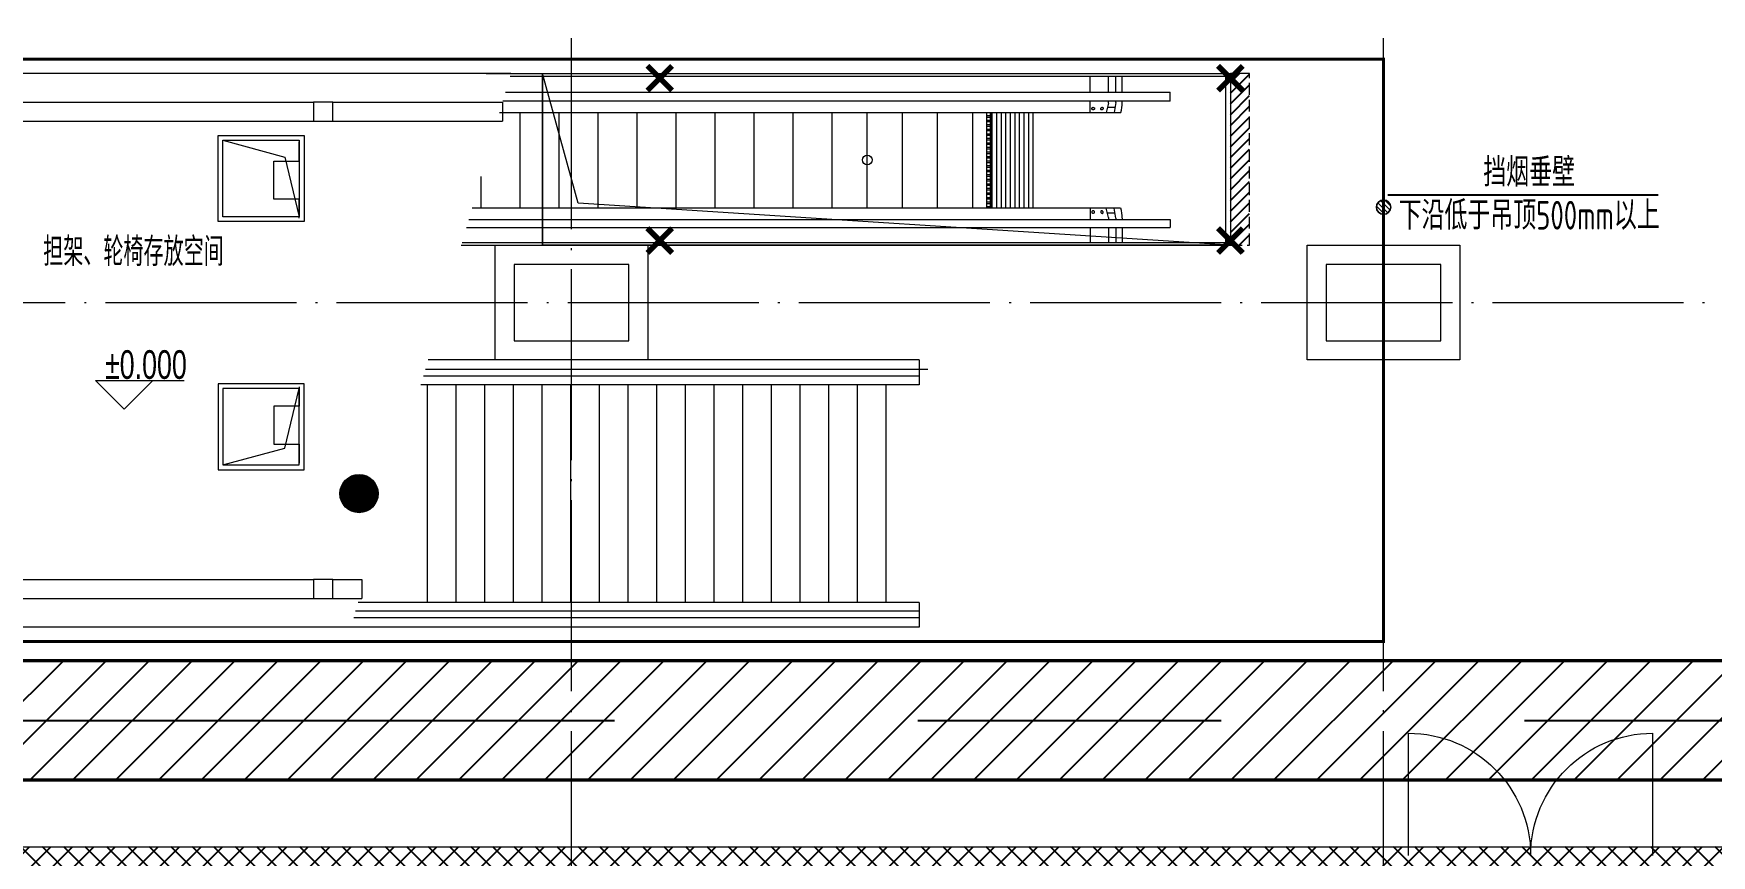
# Model space of a CAD drawing. Extents: x 4 to 13611208, y -605838 to 574722.
# Drawn here: x 13399265 to 13416830, y -14750 to -6142 of the extents above; entities that cross this region are included whole.
import ezdxf
from ezdxf.enums import TextEntityAlignment as Align

# ---------------------------------------------------------------- set-up
doc = ezdxf.new("R2010")
doc.units = 0
doc.header["$LTSCALE"] = 1000
doc.header["$MEASUREMENT"] = 0
for name, pattern in [('_DASH', [0.6, 0.4, -0.2]), ('CENTER2', [28.575, 19.05, -3.175, 3.175, -3.175]), ('CONTINOUS', [0]), ('DASH', [0.35, 0.25, -0.1]), ('DOTE', [2.42, 2, -0.2, 0.02, -0.2])]:
    doc.linetypes.add(name, pattern=pattern)
for name, color, linetype, lineweight in [('1-预埋件', 8, 'Continuous', 5), ('PSD', 8, 'Continuous', 5), ('PUB_HATCH', 8, 'Continuous', 5), ('建筑底图', 8, 'Continuous', 13)]:
    doc.layers.add(name, color=color, linetype=linetype, lineweight=lineweight)
for name, color, linetype in [('DUCT-D-P中心线', 5, 'CENTER2'), ('DUCT-D-P标注', 7, 'Continuous'), ('DUCT-D-P管', 6, 'Continuous')]:
    doc.layers.add(name, color=color, linetype=linetype)
doc.styles.add('C', font='HZTXT_E', dxfattribs={"width": 0.7, "bigfont": 'HZTXT'})
doc.styles.add('RS9', font='gbenor.shx', dxfattribs={"width": 0.8, "height": 300, "bigfont": 'hztxt.shx'})
pattern_1 = [(45, (-753263.78, -1134969.75), (-33.6759605, 33.6759605), [])]

# ---------------------------------------------------------------- blocks, each defined once
blk = doc.blocks.new('埋件')
at = {"layer": '1-预埋件', "const_width": 50}
for points in [[(0, -159), (0, 159)], [(-159, 0), (159, 0)]]:
    blk.add_lwpolyline(points, dxfattribs=at)
blk = doc.blocks.new('王家畈站给排水平面图20120703-地漏')
at = {"ltscale": 10}
h = blk.add_hatch(dxfattribs=at)
h.set_pattern_fill('ANSI31', color=256, scale=15, style=0)
h.set_pattern_definition(pattern_1)
h.paths.add_polyline_path([(100, 0, 1), (-100, 0, 1)])
blk.add_circle((0, 0), 100)
blk = doc.blocks.new('光谷四路给排水孔洞20150518-地漏')
at = {"ltscale": 10}
h = blk.add_hatch(dxfattribs=at)
h.set_pattern_fill('ANSI31', color=256, scale=15, style=0)
h.set_pattern_definition(pattern_1)
h.paths.add_polyline_path([(100, 0, 1), (-100, 0, 1)])
blk.add_circle((0, 0), 100)
blk = doc.blocks.new('PSD')
at = {"layer": 'PSD', "color": 8}
for p, q in [((110742, 4168), (110742, 2888)), ((113302, 4168), (113302, 2888))]:
    blk.add_line(p, q, dxfattribs=at)
for centre, start, end in [((110742, 4168), 270, 0), ((113302, 4168), 180, 270)]:
    blk.add_arc(centre, 1280, start, end, dxfattribs=at)
blk = doc.blocks.new('_FZH')
blk.add_lwpolyline([(-0.5, -0.5), (0.5, -0.5), (0.5, 0.5), (-0.5, 0.5)], close=True)
blk = doc.blocks.new('_YZH')
blk.add_circle((0, 0), 0.5)
at = {"layer": 'PUB_HATCH', "const_width": 0.5}
blk.add_lwpolyline([(-0.25, 0, 1), (0.25, 0, 1)], format="xyb", close=True, dxfattribs=at)

msp = doc.modelspace()

# ---------------------------------------------------------------- hatches: boundary and pattern name
at = {"layer": 'DUCT-D-P管'}
h = msp.add_hatch(dxfattribs=at)
h.set_pattern_fill('ANSI31', color=8, scale=200)
h.set_pattern_definition([(45, (0, -64034.87), (-224.506403, 224.506403), [])])
h.paths.add_polyline_path([(13431147.1, -9760.3), (13429822.3, -9760.3), (13429822.3, -10385.3), (13431147.1, -10385.3)])
h.paths.add_polyline_path([(13431147.1, -10385.3), (13429822.3, -10385.3), (13429822.3, -11010.3), (13431147.1, -11010.3)])
edge = h.paths.add_edge_path()
edge.add_line((13429822.1, -9760.3), (13428272.1, -9760.3))
edge.add_line((13428272.1, -9760.3), (13428272.1, -11310.3))
edge.add_line((13428272.1, -11310.3), (13428897.1, -11310.3))
edge.add_line((13428897.1, -11310.3), (13428897.1, -11260.3))
edge.add_arc((13429772.1, -11260.3), 875, 90, 180, ccw=False)
edge.add_line((13429772.1, -10385.3), (13429822.1, -10385.3))
edge.add_line((13429822.1, -10385.3), (13429822.1, -9760.3))
edge = h.paths.add_edge_path(flags=17)
edge.add_line((13429822.1, -10385.3), (13429772.1, -10385.3))
edge.add_arc((13429772.1, -11260.3), 875, 90, 180)
edge.add_line((13428897.1, -11260.3), (13428897.1, -11310.3))
edge.add_line((13428897.1, -11310.3), (13429522.1, -11310.3))
edge.add_line((13429522.1, -11310.3), (13429522.1, -11260.3))
edge.add_arc((13429772.1, -11260.3), 250, 90, 180, ccw=False)
edge.add_line((13429772.1, -11010.3), (13429822.1, -11010.3))
edge.add_line((13429822.1, -11010.3), (13429822.1, -10385.3))
h.paths.add_polyline_path([(13428897.1, -11310.5), (13428272.1, -11310.5), (13428272.1, -12410.1), (13428897.1, -12410.1)])
h.paths.add_polyline_path([(13429522.1, -11310.5), (13428897.1, -11310.5), (13428897.1, -12410.1), (13429522.1, -12410.1)])
edge = h.paths.add_edge_path()
edge.add_line((13428897.1, -12460.3), (13428897.1, -12410.3))
edge.add_line((13428897.1, -12410.3), (13428272.1, -12410.3))
edge.add_line((13428272.1, -12410.3), (13428272.1, -12460.3))
edge.add_arc((13428022.1, -12460.3), 250, -90, 0, ccw=False)
edge.add_line((13428022.1, -12710.3), (13427972.1, -12710.3))
edge.add_line((13427972.1, -12710.3), (13427972.1, -13335.3))
edge.add_line((13427972.1, -13335.3), (13428022.1, -13335.3))
edge.add_arc((13428022.1, -12460.3), 875, 270, 360)
edge = h.paths.add_edge_path()
edge.add_line((13429522.1, -12410.3), (13428897.1, -12410.3))
edge.add_line((13428897.1, -12410.3), (13428897.1, -12460.3))
edge.add_arc((13428022.1, -12460.3), 875, 270, 360, ccw=False)
edge.add_line((13428022.1, -13335.3), (13427972.1, -13335.3))
edge.add_line((13427972.1, -13335.3), (13427972.1, -13960.3))
edge.add_line((13427972.1, -13960.3), (13429522.1, -13960.3))
edge.add_line((13429522.1, -13960.3), (13429522.1, -12410.3))
h.paths.add_polyline_path([(13427971.9, -12710.3), (13386297.1, -12710.3), (13386297.1, -13335.3), (13427971.9, -13335.3)])
h.paths.add_polyline_path([(13427971.9, -13335.3), (13386297.1, -13335.3), (13386297.1, -13960.3), (13427971.9, -13960.3)])
at = {"layer": '建筑底图', "lineweight": -2}
h = msp.add_hatch(dxfattribs=at)
h.set_pattern_fill('ANSI31', color=8, scale=50, style=0)
h.set_pattern_definition([(45, (793556.3, 9e-08), (-56.12660076, 56.12660076), [])])
h.paths.add_polyline_path([(13411993.9, -8360.3), (13411793.9, -8360.3), (13411793.9, -6560.3), (13411993.9, -6560.3)])
at = {"layer": '建筑底图', "lineweight": 0, "ltscale": 0.5}
h = msp.add_hatch(dxfattribs=at)
h.set_pattern_fill('ANSI32', color=8, scale=10, angle=315, style=0)
h.set_pattern_definition([(180, (16945608.51, -237569.254), (-1e-14, -47.625), []), (180, (16945592.634, -237553.38), (-1e-14, -47.625), [])])
h.paths.add_polyline_path([(13409239.6, -6970.3), (13409281.8, -6970.3), (13409281.8, -7970.3), (13409239.6, -7970.3)])
h = msp.add_hatch(dxfattribs=at)
h.set_pattern_fill('ANSI31', color=8, scale=30, angle=45, style=0)
h.set_pattern_definition([(270, (16931599.01, -237569.254), (47.625, -1e-14), [])])
h.paths.add_polyline_path([(13409281.8, -6970.3), (13409731.8, -6970.3), (13409731.8, -7970.3), (13409281.8, -7970.3)])
at = {"layer": '建筑底图', "lineweight": -3}
h = msp.add_hatch(dxfattribs=at)
h.set_pattern_fill('ANSI37', color=8, scale=100, style=0)
h.set_pattern_definition([(45, (793255.26, 9e-08), (-112.2532016, 112.2532015), []), (135, (793255.26, 9e-08), (-112.2532015, -112.2532016), [])])
h.paths.add_polyline_path([(13305897.4, -11960.3), (13305897.4, -14660.3), (13441897.4, -14660.3), (13441897.4, -11960.3), (13442397.4, -11960.3), (13442397.4, -14960.3), (13305397.4, -14960.3), (13305397.4, -11960.3)])

# ---------------------------------------------------------------- linework, layer by layer
at = {"layer": 'DUCT-D-P中心线'}
msp.add_line((13386297.1, -13335.3), (13427971.9, -13335.3), dxfattribs=at)
at = {"layer": 'DUCT-D-P标注', "linetype": '_DASH', "ltscale": 10, "const_width": 30}
msp.add_lwpolyline([(13413397.4, -12510.3), (13393037.4, -12510.3), (13393037.4, -6410.3), (13413397.4, -6410.3)], close=True, dxfattribs=at)
at = {"layer": 'DUCT-D-P标注'}
msp.add_lwpolyline([(13416271.1, -7833.8), (13413440.8, -7833.8)], dxfattribs=at)
at = {"layer": 'DUCT-D-P管', "const_width": 35}
for points in [[(13427971.9, -12710.3), (13386297.1, -12710.3)], [(13386297.1, -13960.3), (13427971.9, -13960.3)]]:
    msp.add_lwpolyline(points, dxfattribs=at)
at = {"layer": '建筑底图', "color": 8, "linetype": 'DOTE'}
for p, q in [((13404897.4, -22710.3), (13404897.4, 3889.7)), ((13413397.4, -22710.3), (13413397.4, 3889.7)), ((13119297.4, -8960.3), (13476260, -8960.3))]:
    msp.add_line(p, q, dxfattribs=at)
at = {"layer": '建筑底图', "color": 8}
for p, q in [((13413397.4, -6410.3), (13393037.4, -6410.3)), ((13413397.4, -8360.3), (13413397.4, -6410.3)), ((13404262.6, -6560.3), (13395597.4, -6560.3)), ((13396247.4, -6860.3), (13402197.4, -6860.3)), ((13402397.4, -6860.3), (13404175.9, -6860.3)), ((13404175.9, -6860.3), (13404175.9, -7060.3)), ((13396247.4, -7060.3), (13402197.4, -7060.3)), ((13402397.4, -7060.3), (13404175.9, -7060.3)), ((13413397.4, -12510.3), (13413397.4, -9560.3)), ((13400212.5, -10075.5), (13399912.5, -9775.5)), ((13399912.5, -9775.5), (13400841.2, -9775.5)), ((13400212.5, -10075.5), (13400512.5, -9775.5)), ((13395997.4, -11860.3), (13402197.4, -11860.3)), ((13402397.4, -11860.3), (13402703, -11860.3)), ((13402703, -11860.3), (13402703, -12060.3)), ((13395997.4, -12060.3), (13402197.4, -12060.3)), ((13402397.4, -12060.3), (13402703, -12060.3)), ((13402587.5, -12360.3), (13395597.4, -12360.3)), ((13393037.4, -12510.3), (13413397.4, -12510.3))]:
    msp.add_line(p, q, dxfattribs=at)
at = {"layer": '建筑底图', "color": 8, "lineweight": 0, "ltscale": 0.5}
for p, q in [((13404003.5, -6560.3), (13411743.9, -6560.3)), ((13404253.9, -6590.3), (13411743.9, -6590.3)), ((13410326.4, -6755.3), (13410326.4, -6590.3)), ((13410516.7, -6755.3), (13410516.7, -6590.3)), ((13410593.5, -6755.3), (13410593.5, -6590.3)), ((13410662.4, -6755.3), (13410662.4, -6590.3)), ((13411743.9, -6560.3), (13411743.9, -8360.3)), ((13404206.3, -6755.3), (13411162.4, -6755.3)), ((13411162.4, -6850.3), (13411162.4, -6755.3)), ((13404144.2, -6970.3), (13410647.8, -6970.3)), ((13411162.4, -6850.3), (13404178.8, -6850.3)), ((13404359, -7970.3), (13404359, -6970.3)), ((13404767.2, -7970.3), (13404767.2, -6970.3)), ((13405175.4, -7970.3), (13405175.4, -6970.3)), ((13405583.6, -7970.3), (13405583.6, -6970.3)), ((13405991.8, -7970.3), (13405991.8, -6970.3)), ((13406400, -7970.3), (13406400, -6970.3)), ((13406808.2, -7970.3), (13406808.2, -6970.3)), ((13407216.4, -7970.3), (13407216.4, -6970.3)), ((13407624.6, -7970.3), (13407624.6, -6970.3)), ((13407992.8, -7970.3), (13407992.8, -6970.3)), ((13408361, -7970.3), (13408361, -6970.3)), ((13408729.2, -7970.3), (13408729.2, -6970.3)), ((13409097.4, -7970.3), (13409097.4, -6970.3)), ((13409239.6, -6970.3), (13409239.6, -7970.3)), ((13409239.6, -6970.3), (13409239.6, -7970.3)), ((13409281.8, -6970.3), (13409281.8, -7970.3)), ((13409281.8, -7970.3), (13409281.8, -6970.3)), ((13410326.4, -6970.3), (13410326.4, -6850.3)), ((13410516.7, -6871.7), (13410494, -6970.3)), ((13410586.1, -6916.3), (13410506.5, -6916.3)), ((13410516.7, -6871.7), (13410516.7, -6850.3)), ((13410593.5, -6866.3), (13410578.2, -6970.3)), ((13410593.5, -6866.3), (13410593.5, -6850.3)), ((13410662.4, -6866.2), (13410662.4, -6850.3)), ((13403950.8, -7970.3), (13403950.8, -7639.7)), ((13410643.9, -7970.3), (13403855.4, -7970.3)), ((13410326.4, -7970.3), (13410326.4, -8090.3)), ((13410516.7, -8068.8), (13410494, -7970.3)), ((13410586.1, -8024.3), (13410506.5, -8024.3)), ((13410516.7, -8068.8), (13410516.7, -8090.3)), ((13410593.5, -8074.3), (13410578.2, -7970.3)), ((13410593.5, -8074.3), (13410593.5, -8090.3)), ((13410662.4, -8074.3), (13410662.4, -8090.3)), ((13403796.1, -8175.3), (13411162.4, -8175.3)), ((13403820.7, -8090.3), (13411162.4, -8090.3)), ((13410326.4, -8175.3), (13410326.4, -8330.3)), ((13410516.7, -8175.3), (13410516.7, -8330.3)), ((13410593.5, -8175.3), (13410593.5, -8330.3)), ((13410662.4, -8175.3), (13410662.4, -8330.3)), ((13411162.4, -8090.3), (13411162.4, -8175.3)), ((13403742.7, -8360.3), (13411743.9, -8360.3)), ((13403751.4, -8330.3), (13411743.9, -8330.3))]:
    msp.add_line(p, q, dxfattribs=at)
at = {"layer": '建筑底图', "color": 8, "ltscale": 0.5}
for p, q in [((13408537.4, -9560.3), (13403396.2, -9560.3)), ((13408537.4, -9560.3), (13408537.4, -9820.3)), ((13408537.4, -12100.3), (13408537.4, -12360.3))]:
    msp.add_line(p, q, dxfattribs=at)
at = {"layer": '建筑底图', "color": 8, "linetype": 'Continuous', "ltscale": 10}
for p, q in [((13408002.8, -9560.3), (13403396.2, -9560.3)), ((13408537.4, -9820.3), (13403321.1, -9820.3)), ((13408537.4, -12100.3), (13402662.6, -12100.3)), ((13408537.4, -12360.3), (13402587.5, -12360.3))]:
    msp.add_line(p, q, dxfattribs=at)
at = {"layer": '建筑底图', "color": 8, "lineweight": 0}
for p, q in [((13408537.4, -9730.3), (13403347.1, -9730.3)), ((13408537.4, -9660.3), (13403367.3, -9660.3)), ((13408537.4, -12260.3), (13402616.4, -12260.3)), ((13408537.4, -12190.3), (13402636.6, -12190.3))]:
    msp.add_line(p, q, dxfattribs=at)
at = {"layer": '建筑底图', "color": 8, "linetype": 'DASH', "ltscale": 0.5}
for p, q in [((13408627.4, -9660.3), (13403378.8, -9660.3)), ((13408537.4, -12260.3), (13403304.3, -12260.3))]:
    msp.add_line(p, q, dxfattribs=at)
at = {"layer": '建筑底图', "color": 8, "linetype": 'Continuous', "lineweight": 0, "ltscale": 0.5}
for p, q in [((13403387.4, -9820.3), (13403387.4, -12100.3)), ((13403687.4, -9820.3), (13403687.4, -12100.3)), ((13403687.4, -9820.3), (13403687.4, -12100.3)), ((13403987.4, -9820.3), (13403987.4, -12100.3)), ((13404287.4, -9820.3), (13404287.4, -12100.3)), ((13404587.4, -9820.3), (13404587.4, -12100.3)), ((13404887.4, -9820.3), (13404887.4, -12100.3)), ((13405187.4, -9820.3), (13405187.4, -12100.3)), ((13405487.4, -9820.3), (13405487.4, -12100.3)), ((13405787.4, -9820.3), (13405787.4, -12100.3)), ((13406087.4, -9820.3), (13406087.4, -12100.3)), ((13406387.4, -9820.3), (13406387.4, -12100.3)), ((13406687.4, -9820.3), (13406687.4, -12100.3)), ((13406987.4, -9820.3), (13406987.4, -12100.3)), ((13407287.4, -9820.3), (13407287.4, -12100.3)), ((13407587.4, -9820.3), (13407587.4, -12100.3)), ((13407887.4, -9820.3), (13407887.4, -12100.3)), ((13408187.4, -9820.3), (13408187.4, -12100.3))]:
    msp.add_line(p, q, dxfattribs=at)
at = {"layer": '建筑底图', "color": 8}
for points in [[(13411793.9, -8360.3), (13408888.8, -8360.3), (13408888.8, -8360.3), (13404593.9, -8360.3), (13404593.9, -6560.3), (13408888.8, -6560.3), (13408888.8, -6560.3), (13411793.9, -6560.3)], [(13401197.4, -7210.3), (13402097.4, -7210.3), (13402097.4, -8110.3), (13401197.4, -8110.3)], [(13404097.4, -8360.3), (13405697.4, -8360.3), (13405697.4, -9560.3), (13404097.4, -9560.3)], [(13414197.4, -8360.3), (13414197.4, -9560.3), (13412597.4, -9560.3), (13412597.4, -8360.3)], [(13401197.4, -10710.3), (13402097.4, -10710.3), (13402097.4, -9810.3), (13401197.4, -9810.3)], [(13305897.4, -11960.3), (13305897.4, -14660.3), (13441897.4, -14660.3), (13441897.4, -11960.3), (13442397.4, -11960.3), (13442397.4, -14960.3), (13305397.4, -14960.3), (13305397.4, -11960.3)]]:
    msp.add_lwpolyline(points, close=True, dxfattribs=at)
for points in [[(13411793.9, -8360.3), (13404967.2, -7919.5), (13404593.9, -6560.3), (13404593.9, -8360.3), (13411793.9, -8360.3)], [(13401247.4, -7260.3), (13401894.9, -7435.6), (13402047.4, -8060.3)], [(13401247.4, -7260.3), (13402047.4, -7260.3), (13402047.4, -8060.3), (13401247.4, -8060.3), (13401247.4, -7260.3)], [(13402047.4, -8077.3), (13402047.4, -7877.3), (13401779.3, -7877.3), (13401779.3, -7477.3), (13402047.4, -7477.3), (13402047.4, -7277.3)], [(13401247.4, -10660.3), (13401894.9, -10484.9), (13402047.4, -9860.3)], [(13401247.4, -10660.3), (13402047.4, -10660.3), (13402047.4, -9860.3), (13401247.4, -9860.3), (13401247.4, -10660.3)], [(13402047.4, -9843.3), (13402047.4, -10043.3), (13401779.3, -10043.3), (13401779.3, -10443.3), (13402047.4, -10443.3), (13402047.4, -10643.3)]]:
    msp.add_lwpolyline(points, dxfattribs=at)
at = {"layer": '建筑底图', "color": 8, "linetype": 'DASH', "ltscale": 0.5}
msp.add_lwpolyline([(13411793.9, -8360.3), (13411993.9, -8360.3), (13411993.9, -6560.3), (13411793.9, -6560.3)], close=True, dxfattribs=at)
at = {"layer": '建筑底图', "color": 8, "lineweight": 0, "ltscale": 0.5}
for points in [[(13410342.5, -6928.5, -0.1083824), (13410343.6, -6923.4, -0.1020531), (13410346.8, -6919, -0.0942156), (13410351.6, -6916.1, -0.0893353), (13410357.5, -6915, -0.0893353), (13410363.3, -6916.1, -0.0942156), (13410368.1, -6919, -0.1020531), (13410371.3, -6923.4, -0.1083824), (13410372.5, -6928.5, -0.1083824), (13410371.3, -6933.6, -0.1020531), (13410368.1, -6938, -0.0942156), (13410363.3, -6940.9, -0.0893353), (13410357.5, -6942, -0.0893353), (13410351.6, -6940.9, -0.0942156), (13410346.8, -6938, -0.1020531), (13410343.6, -6933.6, -0.1083824)], [(13410439.1, -6939.1, -0.1196415), (13410436.7, -6935.2, -0.1048844), (13410436.2, -6930, -0.0890929), (13410437.7, -6924.8, -0.0804358), (13410441.2, -6920, -0.0804358), (13410446, -6916.5, -0.0890929), (13410451.2, -6915, -0.1048844), (13410456.4, -6915.5, -0.1196415), (13410460.3, -6917.9, -0.1196415), (13410462.7, -6921.8, -0.1048844), (13410463.2, -6927, -0.0890929), (13410461.7, -6932.2, -0.0804358), (13410458.2, -6937, -0.0804358), (13410453.4, -6940.5, -0.0890929), (13410448.2, -6942, -0.1048844), (13410443, -6941.5, -0.1196415)], [(13410342.5, -8012, 0.1083824), (13410343.6, -8017.1, 0.1020531), (13410346.8, -8021.5, 0.0942156), (13410351.6, -8024.4, 0.0893353), (13410357.5, -8025.5, 0.0893353), (13410363.3, -8024.4, 0.0942156), (13410368.1, -8021.5, 0.1020531), (13410371.3, -8017.1, 0.1083824), (13410372.5, -8012, 0.1083824), (13410371.3, -8006.9, 0.1020531), (13410368.1, -8002.5, 0.0942156), (13410363.3, -7999.6, 0.0893353), (13410357.5, -7998.5, 0.0893353), (13410351.6, -7999.6, 0.0942156), (13410346.8, -8002.5, 0.1020531), (13410343.6, -8006.9, 0.1083824)], [(13410439.1, -8001.4, 0.1196415), (13410436.7, -8005.3, 0.1048844), (13410436.2, -8010.5, 0.0890929), (13410437.7, -8015.7, 0.0804358), (13410441.2, -8020.5, 0.0804358), (13410446, -8024, 0.0890929), (13410451.2, -8025.5, 0.1048844), (13410456.4, -8025, 0.1196415), (13410460.3, -8022.6, 0.1196415), (13410462.7, -8018.7, 0.1048844), (13410463.2, -8013.5, 0.0890929), (13410461.7, -8008.3, 0.0804358), (13410458.2, -8003.5, 0.0804358), (13410453.4, -8000, 0.0890929), (13410448.2, -7998.5, 0.1048844), (13410443, -7999, 0.1196415)]]:
    msp.add_lwpolyline(points, format="xyb", close=True, dxfattribs=at)
at = {"layer": '建筑底图', "color": 8}
for points in [[(13408767, -7470.3, 0, 0, 0), (13407852, -7470.3, 80, 0, 0), (13407552, -7470.3, 0, 0, 0)], [(13408426.7, -10860.3, 0, 0, 0), (13407511.7, -10860.3, 80, 0, 0), (13407211.7, -10860.3, 0, 0, 0)]]:
    msp.add_lwpolyline(points, format="xyseb", dxfattribs=at)
at = {"layer": '建筑底图', "color": 8, "lineweight": 0, "ltscale": 0.5}
msp.add_circle((13407992.8, -7466.8), 50, dxfattribs=at)
at = {"layer": '建筑底图', "color": 8, "ltscale": 2}
msp.add_circle((13413397.3, -7960.8), 75, dxfattribs=at)
at = {"layer": '建筑底图', "color": 8, "linetype": 'CONTINOUS', "ltscale": 3.5}
msp.add_circle((13413397.3, -7960.8), 75, dxfattribs=at)
at = {"layer": '建筑底图', "color": 8, "lineweight": 0, "ltscale": 0.5}
for centre, start, end in [((13409522.4, -6759.6), 349.39671, 354.65499), ((13409522.4, -8180.9), 5.34501, 10.60329)]:
    msp.add_arc(centre, 1145, start, end, dxfattribs=at)

# ---------------------------------------------------------------- block references
at = {"layer": '建筑底图', "color": 8}
for name, p, xscale, yscale, zscale, rotation in [('埋件', (13405820.4, -6609.8), -1.152000000700355, 1.151999999885447, 1.151999999899417, 45), ('埋件', (13411793.9, -6610.3), -1.152000000700355, 1.151999999885447, 1.151999999899417, 45), ('_FZH', (13402297.4, -6960.3), 200, 200, 200, 270), ('埋件', (13405820.4, -8310.3), -1.152000000700355, 1.151999999885447, 1.151999999899417, 45), ('埋件', (13411793.9, -8310.3), -1.152000000700355, 1.151999999885447, 1.151999999899417, 45), ('_FZH', (13402297.4, -11960.3), 200, 200, 200, 270)]:
    msp.add_blockref(name, p, dxfattribs=dict(at, xscale=xscale, yscale=yscale, zscale=zscale, rotation=rotation))
at = {"layer": '建筑底图', "color": 8, "ltscale": 2, "xscale": -0.7499999999999998, "yscale": 0.7499999999999998, "zscale": 0.7499999999999998}
msp.add_blockref('王家畈站给排水平面图20120703-地漏', (13413397.3, -7960.8), dxfattribs=at)
at = {"layer": '建筑底图', "color": 8, "linetype": 'CONTINOUS', "ltscale": 3.5, "xscale": -0.7499999999999998, "yscale": 0.7499999999999998, "zscale": 0.7499999999999998}
msp.add_blockref('光谷四路给排水孔洞20150518-地漏', (13413397.3, -7960.8), dxfattribs=at)
at = {"layer": '建筑底图', "color": 8}
for name, p, xscale, yscale, zscale in [('_FZH', (13404897.4, -8960.3), 1200, 800, 800), ('_FZH', (13413397.4, -8960.3), 1200, 800, 800), ('_YZH', (13402672.4, -10960.3), 400, 400, 400)]:
    msp.add_blockref(name, p, dxfattribs=dict(at, xscale=xscale, yscale=yscale, zscale=zscale))
at = {"layer": '建筑底图', "color": 8, "xscale": -1, "rotation": 180}
msp.add_blockref('PSD', (13302915, -10582.2), dxfattribs=at)

# ---------------------------------------------------------------- texts
at = {"layer": 'DUCT-D-P标注', "style": 'RS9', "width": 0.8}
for s, p in [('挡烟垂壁', (13414921.5, -7744.9)), ('下沿低于吊顶500mm以上', (13414921.5, -8195.6))]:
    msp.add_text(s, height=300, rotation=0.00377, dxfattribs=at).set_placement(p, align=Align.CENTER)
at = {"layer": '建筑底图', "color": 8, "style": 'C', "width": 0.7}
for s, p in [('担架、轮椅存放空间', (13399366.7, -8577.1)), ('%%P0.000', (13400013.2, -9759))]:
    msp.add_text(s, height=300, dxfattribs=at).set_placement(p)

doc.saveas('drawing.dxf')
